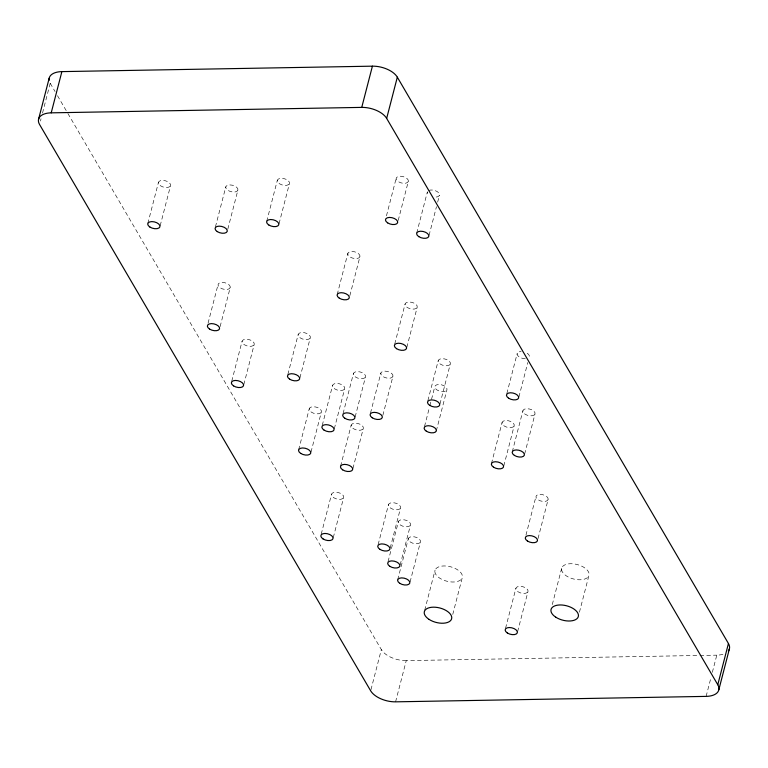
<?xml version="1.0" encoding="UTF-8"?>
<svg xmlns="http://www.w3.org/2000/svg" width="768" height="768" viewBox="0 0 768 768"><rect width="100%" height="100%" fill="white"/><g stroke="black" fill="none" stroke-linecap="round" stroke-linejoin="round"><path stroke-width="0.58" stroke-dasharray="3.84 2.88" d="M40.445 121.066L41.04 118.771M42.518 113.05L50.218 83.27A19.91 10.522 14.5 0 1 49.824 82.531M147.821 223.478L158.486 182.256M160.176 225.734L170.544 185.654A6.269 3.312 14.5 0 0 162.422 180.384A6.269 3.312 14.5 0 0 160.57 185.827A6.269 3.312 14.5 0 0 170.544 185.654M215.443 226.867L225.811 186.787M227.808 229.123L237.878 190.186A6.269 3.312 14.5 0 0 229.757 184.915A6.269 3.312 14.5 0 0 227.894 190.358A6.269 3.312 14.5 0 0 237.878 190.186M208.051 323.194L218.122 284.256M220.118 326.592L230.179 287.654A6.269 3.312 14.5 0 0 222.067 282.384A6.269 3.312 14.5 0 0 220.205 287.827A6.269 3.312 14.5 0 0 230.179 287.654M266.707 221.395L277.363 180.173M231.754 381.168L242.122 341.088M279.062 223.642L289.43 183.562A6.269 3.312 14.5 0 0 281.309 178.301A6.269 3.312 14.5 0 0 279.456 183.734A6.269 3.312 14.5 0 0 289.43 183.562M243.821 384.566L254.189 344.486A6.269 3.312 14.5 0 0 246.067 339.216A6.269 3.312 14.5 0 0 244.214 344.659A6.269 3.312 14.5 0 0 254.189 344.486M287.856 374.448L298.214 334.368M299.914 377.846L310.282 337.766A6.269 3.312 14.5 0 0 302.16 332.496A6.269 3.312 14.5 0 0 300.307 337.939A6.269 3.312 14.5 0 0 310.282 337.766M337.19 294.576L347.846 253.344M298.637 449.837L309.302 408.605M349.843 295.68L359.914 256.742A6.269 3.312 14.5 0 0 351.792 251.472A6.269 3.312 14.5 0 0 349.939 256.915A6.269 3.312 14.5 0 0 359.914 256.742M311.002 452.083L321.36 412.003A6.269 3.312 14.5 0 0 313.248 406.733A6.269 3.312 14.5 0 0 311.386 412.176A6.269 3.312 14.5 0 0 321.36 412.003M322.253 425.376L332.621 385.296M386.448 215.875L396.221 178.08M334.32 428.774L344.688 388.694A6.269 3.312 14.5 0 0 336.566 383.424A6.269 3.312 14.5 0 0 334.704 388.867A6.269 3.312 14.5 0 0 344.688 388.694M343.075 413.568L353.443 373.488M398.218 220.416L408.288 181.478A6.269 3.312 14.5 0 0 400.166 176.208A6.269 3.312 14.5 0 0 398.304 181.651A6.269 3.312 14.5 0 0 408.288 181.478M321.216 534.182L331.584 494.102M340.57 466.262L351.226 425.04M355.142 416.957L365.501 376.877A6.269 3.312 14.5 0 0 357.389 371.616A6.269 3.312 14.5 0 0 355.526 377.05A6.269 3.312 14.5 0 0 365.501 376.877M333.283 537.581L343.651 497.501A6.269 3.312 14.5 0 0 335.53 492.23A6.269 3.312 14.5 0 0 333.677 497.674A6.269 3.312 14.5 0 0 343.651 497.501M352.925 468.518L363.293 428.429A6.269 3.312 14.5 0 0 355.171 423.168A6.269 3.312 14.5 0 0 353.318 428.611A6.269 3.312 14.5 0 0 363.293 428.429M416.707 233.078L427.373 191.856A6.269 3.312 14.5 0 0 429.456 195.418M370.493 413.078L380.861 372.998M394.752 343.958L405.12 303.878M429.072 235.325L436.474 206.698M437.654 202.118L439.44 195.245M382.848 415.334L392.918 376.397A6.269 3.312 14.5 0 0 384.806 371.126A6.269 3.312 14.5 0 0 382.944 376.57A6.269 3.312 14.5 0 0 392.918 376.397M406.819 347.347L417.187 307.267A6.269 3.312 14.5 0 0 409.066 302.006A6.269 3.312 14.5 0 0 407.203 307.45A6.269 3.312 14.5 0 0 417.187 307.267M378.134 544.637L388.493 504.557M427.882 400.627L438.25 360.547M390.192 548.026L400.56 507.946A6.269 3.312 14.5 0 0 392.438 502.685A6.269 3.312 14.5 0 0 390.586 508.118A6.269 3.312 14.5 0 0 400.56 507.946M388.061 561.629L398.429 521.549M424.512 426.451L429.542 406.982M429.84 405.84L434.88 386.371M439.949 404.016L450.317 363.936A6.269 3.312 14.5 0 0 442.195 358.675A6.269 3.312 14.5 0 0 440.342 364.118A6.269 3.312 14.5 0 0 450.317 363.936M400.128 565.018L410.496 524.938A6.269 3.312 14.5 0 0 402.374 519.677A6.269 3.312 14.5 0 0 400.522 525.11A6.269 3.312 14.5 0 0 410.496 524.938M397.699 579.763L408.365 538.541M436.282 430.992L446.938 389.77A6.269 3.312 14.5 0 0 438.826 384.499A6.269 3.312 14.5 0 0 436.963 389.942A6.269 3.312 14.5 0 0 446.938 389.77M370.973 689.683L381.341 649.594L67.171 112.262M410.064 582.01L420.432 541.93A6.269 3.312 14.5 0 0 412.31 536.659A6.269 3.312 14.5 0 0 410.448 542.102A6.269 3.312 14.5 0 0 420.432 541.93M395.587 701.837L406.253 660.614L698.794 655.478M424.714 610.243L435.072 570.163M506.851 393.504L517.21 353.424M491.443 463.613L502.109 422.39M452.746 614.448L462.221 577.805A14.102 7.459 14.5 0 0 443.952 565.949A14.102 7.459 14.5 0 0 439.776 578.198A14.102 7.459 14.5 0 0 462.221 577.805M518.909 396.902L527.798 362.544M503.808 465.869L514.176 425.789A6.269 3.312 14.5 0 0 506.054 420.518A6.269 3.312 14.5 0 0 504.192 425.962A6.269 3.312 14.5 0 0 514.176 425.789M512.275 451.814L522.941 410.592M524.64 454.07L534.998 413.99A6.269 3.312 14.5 0 0 526.886 408.72A6.269 3.312 14.5 0 0 525.024 414.163A6.269 3.312 14.5 0 0 534.998 413.99M525.955 535.162L536.026 496.224M505.555 628.262L515.923 588.182M538.022 538.56L548.093 499.622A6.269 3.312 14.5 0 0 539.971 494.352A6.269 3.312 14.5 0 0 538.118 499.795A6.269 3.312 14.5 0 0 548.093 499.622M517.613 631.661L527.981 591.581A6.269 3.312 14.5 0 0 519.859 586.31A6.269 3.312 14.5 0 0 518.006 591.754A6.269 3.312 14.5 0 0 527.981 591.581M552.288 604.579L561.763 567.936M579.427 612.221L588.902 575.578A14.102 7.459 14.5 0 0 570.643 563.722A14.102 7.459 14.5 0 0 566.458 575.971A14.102 7.459 14.5 0 0 588.902 575.578M706.118 696.384L711.149 676.915M712.339 672.336L716.784 655.162A19.91 10.522 14.5 0 0 724.186 653.846M699.994 655.45L716.784 655.162M50.218 83.27L55.066 91.555M57.485 95.693L66.566 111.226M406.253 660.614A19.91 10.522 14.5 0 1 381.341 649.594M428.717 190.512A6.269 3.312 14.5 0 1 438.432 192.528A6.269 3.312 14.5 0 1 435.494 197.117M527.194 353.251A6.269 3.312 14.5 0 1 527.933 358.166M525.331 358.694A6.269 3.312 14.5 0 1 517.488 355.219A6.269 3.312 14.5 0 1 521.155 351.552"/><path stroke-width="1.15" d="M38.515 119.453L49.181 78.221M728.438 643.507L717.782 684.73A19.91 10.522 14.5 0 1 706.118 696.384L395.587 701.837A19.91 10.522 14.5 0 1 370.675 690.826L39.562 124.493A19.91 10.522 14.5 0 1 51.216 112.838L61.882 71.616L372.413 66.163A19.91 10.522 14.5 0 1 397.325 77.174L728.438 643.507A19.91 10.522 14.5 0 1 728.275 651.053M51.216 112.838L361.747 107.386L372.413 66.163M717.782 684.73L386.659 118.406L397.325 77.174M718.819 689.779L729.485 648.547M49.133 80.323A19.91 10.522 14.5 0 1 61.882 71.616M361.747 107.386A19.91 10.522 14.5 0 1 386.659 118.406M555.802 617.194A14.102 7.459 14.5 0 0 578.246 616.8A14.102 7.459 14.5 0 0 559.978 604.954A14.102 7.459 14.5 0 0 555.802 617.194M429.11 619.421A14.102 7.459 14.5 0 0 451.555 619.027A14.102 7.459 14.5 0 0 433.286 607.171A14.102 7.459 14.5 0 0 429.11 619.421M527.453 541.027A6.269 3.312 14.5 0 0 537.427 540.845A6.269 3.312 14.5 0 0 529.315 535.584A6.269 3.312 14.5 0 0 527.453 541.027M514.368 455.386A6.269 3.312 14.5 0 0 524.342 455.213A6.269 3.312 14.5 0 0 516.221 449.942A6.269 3.312 14.5 0 0 514.368 455.386M323.011 538.896A6.269 3.312 14.5 0 0 332.986 538.723A6.269 3.312 14.5 0 0 324.874 533.453A6.269 3.312 14.5 0 0 323.011 538.896M507.341 632.976A6.269 3.312 14.5 0 0 517.325 632.803A6.269 3.312 14.5 0 0 509.203 627.533A6.269 3.312 14.5 0 0 507.341 632.976M399.792 583.334A6.269 3.312 14.5 0 0 409.766 583.152A6.269 3.312 14.5 0 0 401.645 577.891A6.269 3.312 14.5 0 0 399.792 583.334M389.856 566.342A6.269 3.312 14.5 0 0 399.83 566.16A6.269 3.312 14.5 0 0 391.718 560.899A6.269 3.312 14.5 0 0 389.856 566.342M379.92 549.35A6.269 3.312 14.5 0 0 389.894 549.178A6.269 3.312 14.5 0 0 381.782 543.907A6.269 3.312 14.5 0 0 379.92 549.35M426.298 431.165A6.269 3.312 14.5 0 0 436.282 430.992A6.269 3.312 14.5 0 0 428.16 425.722A6.269 3.312 14.5 0 0 426.298 431.165M289.642 379.162A6.269 3.312 14.5 0 0 299.616 378.989A6.269 3.312 14.5 0 0 291.504 373.718A6.269 3.312 14.5 0 0 289.642 379.162M149.904 227.05A6.269 3.312 14.5 0 0 159.888 226.877A6.269 3.312 14.5 0 0 151.766 221.606A6.269 3.312 14.5 0 0 149.904 227.05M418.8 236.65A6.269 3.312 14.5 0 0 428.774 236.477A6.269 3.312 14.5 0 0 420.653 231.206A6.269 3.312 14.5 0 0 418.8 236.65M508.637 398.218A6.269 3.312 14.5 0 0 518.611 398.045A6.269 3.312 14.5 0 0 510.499 392.774A6.269 3.312 14.5 0 0 508.637 398.218M396.547 348.672A6.269 3.312 14.5 0 0 406.522 348.499A6.269 3.312 14.5 0 0 398.4 343.229A6.269 3.312 14.5 0 0 396.547 348.672M429.677 405.341A6.269 3.312 14.5 0 0 439.651 405.168A6.269 3.312 14.5 0 0 431.539 399.898A6.269 3.312 14.5 0 0 429.677 405.341M342.653 469.834A6.269 3.312 14.5 0 0 352.627 469.661A6.269 3.312 14.5 0 0 344.515 464.39A6.269 3.312 14.5 0 0 342.653 469.834M324.048 430.099A6.269 3.312 14.5 0 0 334.022 429.917A6.269 3.312 14.5 0 0 325.901 424.656A6.269 3.312 14.5 0 0 324.048 430.099M268.79 224.966A6.269 3.312 14.5 0 0 278.765 224.794A6.269 3.312 14.5 0 0 270.653 219.523A6.269 3.312 14.5 0 0 268.79 224.966M233.549 385.882A6.269 3.312 14.5 0 0 243.523 385.709A6.269 3.312 14.5 0 0 235.402 380.438A6.269 3.312 14.5 0 0 233.549 385.882M339.274 298.147A6.269 3.312 14.5 0 0 349.248 297.965A6.269 3.312 14.5 0 0 341.136 292.704A6.269 3.312 14.5 0 0 339.274 298.147M217.238 231.581A6.269 3.312 14.5 0 0 227.213 231.408A6.269 3.312 14.5 0 0 219.091 226.147A6.269 3.312 14.5 0 0 217.238 231.581M209.549 329.059A6.269 3.312 14.5 0 0 219.523 328.877A6.269 3.312 14.5 0 0 211.402 323.616A6.269 3.312 14.5 0 0 209.549 329.059M493.536 467.184A6.269 3.312 14.5 0 0 503.51 467.011A6.269 3.312 14.5 0 0 495.389 461.741A6.269 3.312 14.5 0 0 493.536 467.184M372.278 417.802A6.269 3.312 14.5 0 0 382.262 417.619A6.269 3.312 14.5 0 0 374.141 412.358A6.269 3.312 14.5 0 0 372.278 417.802M300.72 453.408A6.269 3.312 14.5 0 0 310.704 453.226A6.269 3.312 14.5 0 0 302.582 447.965A6.269 3.312 14.5 0 0 300.72 453.408M344.87 418.282A6.269 3.312 14.5 0 0 354.845 418.099A6.269 3.312 14.5 0 0 346.723 412.838A6.269 3.312 14.5 0 0 344.87 418.282M387.648 222.874A6.269 3.312 14.5 0 0 397.622 222.701A6.269 3.312 14.5 0 0 389.501 217.43A6.269 3.312 14.5 0 0 387.648 222.874"/></g></svg>
